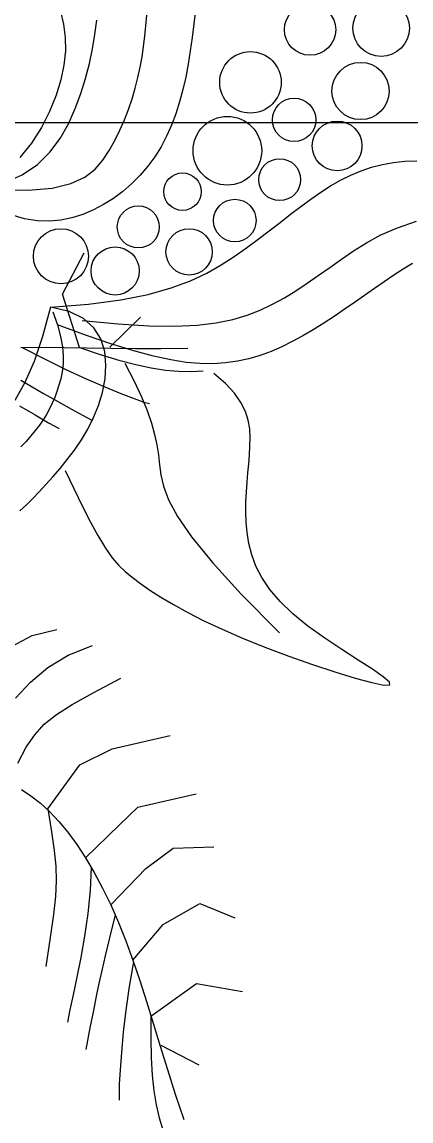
# Model space of a CAD drawing. Header units: millimetres. Extents: x -1030105 to 906887, y -616134 to 1220667.
# Drawn here: x -62799 to -62385, y 528733 to 529903 of the extents above; entities that cross this region are included whole.
import ezdxf
from ezdxf.enums import TextEntityAlignment as Align

# ---------------------------------------------------------------- set-up
doc = ezdxf.new("R2010")
doc.units = ezdxf.units.MM
doc.header["$MEASUREMENT"] = 0
doc.linetypes.add('CENTER', pattern=[2, 1.25, -0.25, 0.25, -0.25])
doc.linetypes.add('DASH', pattern=[0.35, 0.25, -0.1])
doc.layers.add('A-Furniture', color=143, linetype='Continuous')
doc.layers.add('A-Tree', color=98, linetype='Continuous')
doc.styles.add('Arial_Bold', font='arialbd.ttf')

# ---------------------------------------------------------------- blocks, each defined once
blk = doc.blocks.new('FUR')
at = {"layer": 'A-Furniture', "color": 8, "linetype": 'DASH', "ltscale": 50}
blk.add_open_spline([(-56447, -6097), (-55194.8, -4879.4), (-50278.9, -2284.6), (-42421.5, -5454.8), (-32732.5, -11254), (-23302, -9202), (-18024, -504.5), (-16595.5, 8921.5), (-19600.3, 15918.3), (-21321.2, 18705.6), (-21789.7, 19345)], degree=3, knots=[32574.726206, 32574.726206, 32574.726206, 32574.726206, 37697.741245, 48060.131859, 55585.251958, 69452.989742, 76151.422264, 84447.837047, 94470.773244, 98031.734889, 98031.734889, 98031.734889, 98031.734889], dxfattribs=at)
blk = doc.blocks.new('CAY8')
at = {"color": 0, "linetype": 'ByBlock'}
for p, q in [((-124.05, -147.43), (-122.05, -168.01)), ((-118.77, -151.05), (-112.15, -162.75)), ((-141.51, -167.56), (-139.84, -157.59)), ((-112.15, -162.75), (-104.03, -172.19)), ((-90.03, -166.55), (-100.48, -159.89)), ((-141.96, -176.54), (-141.51, -167.56)), ((-122.05, -168.01), (-118.71, -184.01)), ((-78.79, -172.04), (-90.03, -166.55)), ((-268.04, -178.49), (-272.92, -189.72)), ((-251.87, -180.39), (-264.82, -174.98)), ((-250.54, -177.48), (-254.24, -185.69)), ((-228.36, -175.91), (-234.48, -191.7)), ((-228.49, -174.89), (-226.72, -189.2)), ((-141.32, -184.72), (-141.96, -176.54)), ((-104.03, -172.19), (-94.76, -179.68)), ((-67.23, -176.37), (-78.79, -172.04)), ((-55.87, -179.55), (-67.23, -176.37)), ((0.78, -176.02), (-7.51, -179.08)), ((-291.38, -185.66), (-295.4, -182.59)), ((-287.39, -188.5), (-291.38, -185.66)), ((-254.24, -185.69), (-257.78, -193.83)), ((-236.87, -185), (-251.87, -180.39)), ((-219.44, -188.82), (-236.87, -185)), ((-139.72, -192.33), (-141.32, -184.72)), ((-118.71, -184.01), (-114.23, -196.11)), ((-94.76, -179.68), (-84.67, -185.51)), ((-84.67, -185.51), (-74.08, -189.99)), ((-45.08, -181.58), (-55.87, -179.55)), ((-34.91, -182.5), (-45.08, -181.58)), ((-25.3, -182.37), (-34.91, -182.5)), ((-16.19, -181.21), (-25.3, -182.37)), ((-7.51, -179.08), (-16.19, -181.21)), ((-430.36, -191.92), (-421.83, -204.55)), ((-338.67, -186.86), (-334.12, -190.74)), ((-334.12, -190.74), (-329.35, -194.59)), ((-283.44, -191.09), (-287.39, -188.5)), ((-279.52, -193.41), (-283.44, -191.09)), ((-275.61, -195.49), (-279.52, -193.41)), ((-272.92, -189.72), (-277.1, -199.34)), ((-234.48, -191.7), (-239.93, -207.02)), ((-226.72, -189.2), (-225.14, -204.06)), ((-199.22, -191.82), (-219.44, -188.82)), ((-200.5, -204.77), (-199.22, -191.82)), ((-199.22, -191.82), (-194.2, -217.26)), ((-137.29, -199.55), (-139.72, -192.33)), ((-74.08, -189.99), (-63.34, -193.42)), ((-63.34, -193.42), (-52.72, -196.06)), ((-465.24, -198.15), (-453.21, -207.07)), ((-329.35, -194.59), (-324.32, -198.45)), ((-324.32, -198.45), (-318.97, -202.38)), ((-277.1, -199.34), (-280.29, -207.09)), ((-271.69, -197.34), (-275.61, -195.49)), ((-267.73, -198.96), (-271.69, -197.34)), ((-263.71, -200.38), (-267.73, -198.96)), ((-259.6, -201.6), (-263.71, -200.38)), ((-257.78, -193.83), (-261.61, -202.9)), ((-218.08, -200.92), (-224.87, -202.94)), ((-224.12, -214.49), (-189.42, -198.92)), ((-210.53, -197.95), (-218.08, -200.92)), ((-215.39, -218.27), (-210.53, -197.95)), ((-202.14, -193.89), (-210.53, -197.95)), ((-189.42, -198.92), (-159.99, -210.5)), ((-134.14, -206.56), (-137.29, -199.55)), ((-114.23, -196.11), (-108.81, -205.01)), ((-52.72, -196.06), (-42.26, -198.04)), ((-42.26, -198.04), (-31.98, -199.47)), ((-31.98, -199.47), (-21.86, -200.42)), ((-21.86, -200.42), (-11.91, -201)), ((-11.91, -201), (-2.11, -201.3)), ((-508.81, -204.6), (-497.48, -209.17)), ((-453.21, -207.07), (-442.17, -217.61)), ((-421.83, -204.55), (-415.73, -220.65)), ((-318.97, -202.38), (-313.25, -206.43)), ((-313.25, -206.43), (-307.12, -210.62)), ((-261.61, -202.9), (-266.18, -213.89)), ((-255.38, -202.65), (-259.6, -201.6)), ((-251.03, -203.54), (-255.38, -202.65)), ((-246.51, -204.25), (-251.03, -203.54)), ((-241.73, -204.68), (-246.51, -204.25)), ((-239.93, -207.02), (-244.69, -221.44)), ((-236.6, -204.69), (-241.73, -204.68)), ((-231.01, -204.16), (-236.6, -204.69)), ((-224.87, -202.94), (-231.01, -204.16)), ((-225.14, -204.06), (-223.62, -219.5)), ((-204.11, -214.98), (-200.5, -204.77)), ((-130.34, -213.35), (-134.14, -206.56)), ((-108.81, -205.01), (-102.66, -211.43)), ((-529.92, -216.05), (-534.14, -222.93)), ((-526.41, -209.14), (-529.92, -216.05)), ((-497.48, -209.17), (-488.38, -213.89)), ((-488.38, -213.89), (-480.59, -219.55)), ((-308.13, -214.23), (-325.34, -225.1)), ((-307.12, -210.62), (-300.56, -214.84)), ((-300.56, -214.84), (-293.6, -218.96)), ((-266.18, -213.89), (-271.93, -227.82)), ((-224.12, -214.49), (-227.24, -229.03)), ((-209.63, -222.71), (-204.11, -214.98)), ((-205.62, -214.23), (-205.26, -238.68)), ((-125.95, -219.86), (-130.34, -213.35)), ((-102.66, -211.43), (-95.98, -216.04)), ((-95.98, -216.04), (-88.97, -219.56)), ((-534.14, -222.93), (-539.11, -229.81)), ((-480.59, -219.55), (-473.16, -226.95)), ((-442.17, -217.61), (-432.32, -230.41)), ((-293.6, -218.96), (-286.22, -222.86)), ((-286.22, -222.86), (-278.42, -226.38)), ((-244.69, -221.44), (-248.7, -234.57)), ((-223.62, -219.5), (-222.08, -235.55)), ((-219.26, -236.02), (-215.39, -218.27)), ((-216.7, -228.23), (-209.63, -222.71)), ((-194.2, -217.26), (-188.78, -238.71)), ((-121, -226.06), (-125.95, -219.86)), ((-88.97, -219.56), (-81.8, -222.57)), ((-81.8, -222.57), (-74.54, -225.19)), ((-537.29, -228.34), (-552.66, -232.65)), ((-539.11, -229.81), (-544.93, -236.73)), ((-537.29, -228.34), (-505.18, -246.6)), ((-473.16, -226.95), (-465.16, -236.9)), ((-432.32, -230.41), (-423.88, -246.08)), ((-325.34, -225.1), (-338.91, -233.97)), ((-278.42, -226.38), (-270.22, -229.41)), ((-270.22, -229.41), (-261.62, -231.81)), ((-227.24, -229.03), (-229.61, -242.08)), ((-224.92, -231.8), (-216.7, -228.23)), ((-115.55, -231.9), (-121, -226.06)), ((-74.54, -225.19), (-67.21, -227.45)), ((-67.21, -227.45), (-59.84, -229.37)), ((-59.84, -229.37), (-52.45, -230.96)), ((-52.45, -230.96), (-45.08, -232.24)), ((-575.41, -238.1), (-585.27, -239.49)), ((-564.96, -235.86), (-575.41, -238.1)), ((-552.66, -232.65), (-564.96, -235.86)), ((-544.93, -236.73), (-551.63, -243.69)), ((-465.16, -236.9), (-455.67, -250.19)), ((-338.91, -233.97), (-349.38, -241.24)), ((-261.62, -231.81), (-252.61, -233.43)), ((-252.61, -233.43), (-243.26, -234.14)), ((-248.7, -234.57), (-251.92, -246)), ((-243.26, -234.14), (-233.9, -233.68)), ((-233.9, -233.68), (-224.92, -231.8)), ((-222.2, -251.51), (-219.26, -236.02)), ((-222.08, -235.55), (-220.39, -252.23)), ((-221.46, -235), (-198.9, -253.35)), ((-109.66, -237.33), (-115.55, -231.9)), ((-103.36, -242.3), (-109.66, -237.33)), ((-45.08, -232.24), (-37.76, -233.24)), ((-37.76, -233.24), (-30.51, -233.97)), ((-30.51, -233.97), (-23.34, -234.45)), ((-23.34, -234.45), (-16.25, -234.71)), ((-16.25, -234.71), (-9.19, -234.78)), ((-9.19, -234.78), (-2.14, -234.7)), ((-2.14, -234.7), (4.93, -234.49)), ((-623.81, -239.83), (-643.8, -239.08)), ((-608.23, -240.22), (-623.81, -239.83)), ((-595.8, -240.15), (-608.23, -240.22)), ((-585.27, -239.49), (-595.8, -240.15)), ((-551.63, -243.69), (-559.18, -250.67)), ((-349.38, -241.24), (-357.32, -247.31)), ((-229.61, -242.08), (-231.29, -253.82)), ((-205.26, -238.68), (-204.18, -259.53)), ((-188.78, -238.71), (-183.01, -256.67)), ((-96.71, -246.77), (-103.36, -242.3)), ((-559.18, -250.67), (-567.56, -257.64)), ((-505.18, -246.6), (-492, -267.18)), ((-455.67, -250.19), (-443.75, -267.61)), ((-363.28, -252.57), (-367.82, -257.44)), ((-357.32, -247.31), (-363.28, -252.57)), ((-251.92, -246), (-254.33, -255.32)), ((-231.25, -246.24), (-242.55, -253.85)), ((-224.26, -265.05), (-222.2, -251.51)), ((-220.39, -252.23), (-218.46, -269.58)), ((-89.75, -250.7), (-96.71, -246.77)), ((-82.51, -254.12), (-89.75, -250.7)), ((-671.17, -258.63), (-679.52, -257.99)), ((-660.73, -259.64), (-671.17, -258.63)), ((-648.54, -260.81), (-660.73, -259.64)), ((-634.94, -261.94), (-648.54, -260.81)), ((-567.56, -257.64), (-576.73, -264.56)), ((-567.56, -257.64), (-543, -277.63)), ((-367.82, -257.44), (-371.5, -262.31)), ((-252.55, -260.01), (-261.46, -264.91)), ((-254.33, -255.32), (-255.88, -262.12)), ((-242.55, -253.85), (-252.55, -260.01)), ((-231.29, -253.82), (-232.29, -264.45)), ((-204.18, -259.53), (-202.43, -277.21)), ((-183.01, -256.67), (-176.96, -271.65)), ((-74.99, -257.04), (-82.51, -254.12)), ((-67.21, -259.51), (-74.99, -257.04)), ((-59.18, -261.55), (-67.21, -259.51)), ((-620.28, -262.83), (-634.94, -261.94)), ((-604.9, -263.27), (-620.28, -262.83)), ((-589.13, -263.05), (-604.9, -263.27)), ((-573.32, -261.99), (-589.13, -263.05)), ((-576.73, -264.56), (-586.63, -271.4)), ((-492, -267.18), (-478.51, -305.29)), ((-374.87, -267.58), (-378.39, -273.6)), ((-371.5, -262.31), (-374.87, -267.58)), ((-261.46, -264.91), (-269.49, -268.75)), ((-255.88, -262.12), (-256.53, -265.99)), ((-232.29, -264.45), (-232.67, -274.17)), ((-225.5, -276.93), (-224.26, -265.05)), ((-50.91, -263.2), (-59.18, -261.55)), ((-42.42, -264.49), (-50.91, -263.2)), ((-33.71, -265.45), (-42.42, -264.49)), ((-24.81, -266.11), (-33.71, -265.45)), ((-15.74, -266.52), (-24.81, -266.11)), ((-6.55, -266.75), (-15.74, -266.52)), ((2.73, -266.85), (-6.55, -266.75)), ((12.06, -266.87), (2.73, -266.85)), ((-681.64, -273.52), (-696.66, -272.35)), ((-669.77, -274.46), (-681.64, -273.52)), ((-659.96, -275.31), (-669.77, -274.46)), ((-651.13, -276.16), (-659.96, -275.31)), ((-586.63, -271.4), (-597.24, -278.13)), ((-378.39, -273.6), (-382.14, -280.52)), ((-283.73, -274.04), (-290.36, -275.88)), ((-276.85, -271.73), (-283.73, -274.04)), ((-269.49, -268.75), (-276.85, -271.73)), ((-232.67, -274.17), (-232.45, -283.15)), ((-218.46, -269.58), (-216.18, -287.63)), ((-176.96, -271.65), (-170.67, -284.15)), ((-642.17, -277.14), (-651.13, -276.16)), ((-632.01, -278.34), (-642.17, -277.14)), ((-619.55, -279.9), (-632.01, -278.34)), ((-603.71, -281.9), (-619.55, -279.9)), ((-597.24, -278.13), (-608.51, -284.71)), ((-597.24, -278.13), (-570.05, -299.05)), ((-543, -277.63), (-529.39, -289.03)), ((-382.14, -280.52), (-386.07, -288.44)), ((-311.16, -281.62), (-319.87, -286.05)), ((-303.69, -279.08), (-311.16, -281.62)), ((-296.92, -277.45), (-303.69, -279.08)), ((-290.36, -275.88), (-296.92, -277.45)), ((-232.45, -283.15), (-231.68, -291.6)), ((-225.97, -287.46), (-225.5, -276.93)), ((-202.43, -277.21), (-200.05, -292.16)), ((-608.51, -284.71), (-620.41, -291.11)), ((-529.39, -289.03), (-515.91, -327.14)), ((-386.07, -288.44), (-390.15, -297.46)), ((-319.87, -286.05), (-330.36, -293.36)), ((-225.74, -296.96), (-225.97, -287.46)), ((-170.67, -284.15), (-164.19, -294.68)), ((-717.37, -297.59), (-724.32, -298.22)), ((-707.77, -297), (-717.37, -297.59)), ((-695.9, -296.54), (-707.77, -297)), ((-682.17, -296.29), (-695.9, -296.54)), ((-666.99, -296.35), (-682.17, -296.29)), ((-650.74, -296.81), (-666.99, -296.35)), ((-633.82, -297.75), (-650.74, -296.81)), ((-632.89, -297.31), (-645.96, -303.41)), ((-620.41, -291.11), (-632.89, -297.31)), ((-632.89, -297.31), (-606.49, -314.88)), ((-390.15, -297.46), (-394.37, -307.68)), ((-330.36, -293.36), (-343.17, -304.53)), ((-231.68, -291.6), (-230.39, -299.7)), ((-224.84, -305.73), (-225.74, -296.96)), ((-200.05, -292.16), (-197.09, -304.82)), ((-164.19, -294.68), (-157.59, -303.75)), ((-724.32, -298.22), (-728.2, -298.8)), ((-645.96, -303.41), (-659.6, -309.51)), ((-570.05, -299.05), (-554.22, -315.94)), ((-343.17, -304.53), (-358.86, -320.56)), ((-197.09, -304.82), (-193.57, -315.63)), ((-157.59, -303.75), (-150.9, -311.87)), ((-659.6, -309.51), (-673.82, -315.72)), ((-394.37, -307.68), (-398.67, -319.2)), ((-237.19, -315.66), (-231.25, -307.06)), ((-223.35, -314.03), (-224.84, -305.73)), ((-150.9, -311.87), (-144.19, -319.45)), ((-708.83, -319.04), (-719.25, -321.37)), ((-697.14, -317), (-708.83, -319.04)), ((-684, -315.23), (-697.14, -317)), ((-673.82, -315.72), (-688.6, -322.15)), ((-669.21, -313.71), (-684, -315.23)), ((-669.21, -313.71), (-643.67, -341.9)), ((-606.49, -314.88), (-589.61, -338.1)), ((-554.22, -315.94), (-550.34, -343.28)), ((-398.67, -319.2), (-403.04, -332.12)), ((-243.01, -322.39), (-237.19, -315.66)), ((-221.29, -321.95), (-223.35, -314.03)), ((-193.57, -315.63), (-189.55, -325.03)), ((-144.19, -319.45), (-137.51, -326.65)), ((-737.08, -327), (-744.88, -330.34)), ((-728.61, -324.01), (-737.08, -327)), ((-719.25, -321.37), (-728.61, -324.01)), ((-688.6, -322.15), (-703.95, -328.91)), ((-687.89, -322.57), (-698.37, -349.7)), ((-358.86, -320.56), (-377.97, -342.41)), ((-254.44, -331.21), (-248.75, -327.49)), ((-248.75, -327.49), (-243.01, -322.39)), ((-218.71, -329.54), (-221.29, -321.95)), ((-189.55, -325.03), (-185.07, -333.47)), ((-137.51, -326.65), (-130.9, -333.53)), ((-703.95, -328.91), (-719.85, -336.11)), ((-403.04, -332.12), (-407.44, -346.55)), ((-265.83, -335.42), (-260.12, -333.77)), ((-260.12, -333.77), (-254.44, -331.21)), ((-215.64, -336.84), (-218.71, -329.54)), ((-185.07, -333.47), (-180.16, -341.33)), ((-130.9, -333.53), (-124.44, -340.14)), ((-719.85, -336.11), (-736.31, -343.85)), ((-643.67, -341.9), (-645.6, -373.46)), ((-589.61, -338.1), (-596.6, -362.7)), ((-377.97, -342.41), (-401.03, -371.09)), ((-343.23, -343.59), (-336.03, -341.57)), ((-336.03, -341.57), (-328.96, -340.14)), ((-328.96, -340.14), (-322.02, -339.13)), ((-322.02, -339.13), (-315.24, -338.44)), ((-315.24, -338.44), (-308.59, -338)), ((-308.59, -338), (-302.09, -337.74)), ((-302.09, -337.74), (-295.73, -337.58)), ((-295.73, -337.58), (-289.5, -337.44)), ((-289.5, -337.44), (-283.4, -337.25)), ((-283.4, -337.25), (-277.43, -336.94)), ((-277.43, -336.94), (-271.58, -336.4)), ((-271.58, -336.4), (-265.83, -335.42)), ((-212.11, -343.91), (-215.64, -336.84)), ((-180.16, -341.33), (-174.88, -348.79)), ((-124.44, -340.14), (-118.16, -346.56)), ((-407.44, -346.55), (-411.81, -362.42)), ((-365.22, -355.06), (-357.85, -350.15)), ((-357.85, -350.15), (-350.51, -346.39)), ((-350.51, -346.39), (-343.23, -343.59)), ((-208.18, -350.78), (-212.11, -343.91)), ((-174.88, -348.79), (-169.26, -355.97)), ((-118.16, -346.56), (-112.12, -352.83)), ((-372.58, -361.3), (-365.22, -355.06)), ((-203.87, -357.52), (-208.18, -350.78)), ((-199.22, -364.15), (-203.87, -357.52)), ((-169.26, -355.97), (-163.38, -362.99)), ((-112.12, -352.83), (-106.38, -359.03)), ((-411.81, -362.42), (-416.01, -379.07)), ((-379.9, -369.07), (-372.58, -361.3)), ((-194.27, -370.73), (-199.22, -364.15)), ((-163.38, -362.99), (-157.27, -369.96)), ((-106.38, -359.03), (-100.98, -365.22)), ((-387.15, -378.56), (-379.9, -369.07)), ((-189.09, -377.25), (-194.27, -370.73)), ((-157.27, -369.96), (-150.98, -377.03)), ((-100.98, -365.22), (-95.98, -371.45)), ((-95.98, -371.45), (-91.39, -377.77)), ((-416.01, -379.07), (-419.86, -395.68)), ((-394.28, -389.77), (-387.15, -378.56)), ((-183.73, -383.71), (-189.09, -377.25)), ((-150.98, -377.03), (-144.57, -384.3)), ((-91.39, -377.77), (-87.25, -384.22)), ((-178.26, -390.1), (-183.73, -383.71)), ((-144.57, -384.3), (-138.09, -391.9)), ((-87.25, -384.22), (-83.56, -390.83)), ((-401.15, -402.03), (-394.28, -389.77)), ((-172.74, -396.41), (-178.26, -390.1)), ((-138.09, -391.9), (-131.59, -400.01)), ((-83.56, -390.83), (-80.35, -397.64)), ((-419.86, -395.68), (-423.19, -411.44)), ((-407.59, -414.47), (-401.15, -402.03)), ((-167.23, -402.64), (-172.74, -396.41)), ((-131.59, -400.01), (-125.2, -409.08)), ((-80.35, -397.64), (-77.63, -404.69)), ((-161.8, -408.79), (-167.23, -402.64)), ((-156.51, -414.84), (-161.8, -408.79)), ((-125.2, -409.08), (-119.06, -419.61)), ((-77.63, -404.69), (-75.42, -412.01)), ((-423.19, -411.44), (-425.81, -425.52)), ((-413.45, -426.24), (-407.59, -414.47)), ((-151.41, -420.8), (-156.51, -414.84)), ((-75.42, -412.01), (-73.75, -419.64)), ((-146.54, -426.71), (-151.41, -420.8)), ((-119.06, -419.61), (-113.29, -432.11)), ((-73.75, -419.64), (-72.62, -427.62)), ((-425.81, -425.52), (-427.56, -437.11)), ((-418.55, -436.49), (-413.45, -426.24)), ((-141.96, -432.62), (-146.54, -426.71)), ((-427.56, -437.11), (-428.26, -445.38)), ((-422.74, -444.36), (-418.55, -436.49)), ((-428.26, -445.38), (-427.73, -449.52)), ((-425.85, -448.99), (-422.74, -444.36)), ((-427.73, -449.52), (-425.85, -448.99))]:
    blk.add_line(p, q, dxfattribs=at)
for centre, radius in [((-163.98, -195.02), 18.67), ((-169.77, -232.71), 16.32), ((-138.32, -244.93), 14.26), ((-111.18, -272.05), 12.72), ((-151.24, -281.09), 15.71), ((-80.17, -299.16), 23.28), ((-32.36, -309.5), 20.86), ((-126.69, -309.5), 14.44), ((-95.68, -336.61), 14.2), ((-54.33, -341.78), 14.72), ((7.7, -345.65), 17.38), ((-68.54, -372.77), 16.84), ((-29.77, -384.39), 19.41), ((14.16, -393.43), 19.2)]:
    blk.add_circle(centre, radius, dxfattribs=at)
blk = doc.blocks.new('CÂY')
at = {"layer": 'A-Tree', "color": 8, "ltscale": 10, "xscale": 1.569782766103744, "yscale": 1.569782766103744, "zscale": 1.569782766103744, "rotation": 83.53597112613356}
blk.add_blockref('CAY8', (26160.5, 20832.7), dxfattribs=at)
blk = doc.blocks.new('BỐ TRÍ LAY OUT')
at = {"layer": 'A-Furniture', "color": 3}
for name, p in [('CÂY', (4286.8, 4469.3)), ('FUR', (48783.7, 18654.7))]:
    blk.add_blockref(name, p, dxfattribs=at)
blk = doc.blocks.new('*U1486')
at = {"color": 8, "linetype": 'CENTER', "ltscale": 500}
blk.add_line((-6392.643, 7811.8176), (-6055.4829, 7811.8176), dxfattribs=at)
at = {"style": 'Arial_Bold'}
blk.add_attdef('TRUC', text='', height=2.5, dxfattribs=at).set_placement((-6401.9478, 7811.8176), align=Align.MIDDLE_CENTER)
blk = doc.blocks.new('TRỤC')
at = {"color": 0, "xscale": 199.9999999999901, "yscale": 199.9999999999901, "zscale": 199.9999999999901}
blk.add_blockref('*U1486', (1270336.3, -1537162), dxfattribs=at)
blk = doc.blocks.new('KIẾN TRÚC')
h = blk.add_hatch(color=9)
h.dxf.hatch_style = 1
edge = h.paths.add_edge_path(flags=16)
edge.add_line((62282, 27412), (55232.8, 27412))
edge.add_arc((32545.5, 30716.7), 22926.7, 284.53695, 351.71258, ccw=False)
edge.add_line((38300.2, 8523.9), (13217.5, 8523.9))
edge.add_arc((23753.1, 24110.8), 18813.6, 227.76772, 235.9443, ccw=False)
edge.add_arc((7788.8, 12733.4), 4187, 236.059, 322.4361, ccw=False)
edge.add_arc((13873.6, 18503.3), 12505.3, 190.83274, 227.66057, ccw=False)
edge.add_arc((25477.5, 20792.2), 24332.7, 180.68322, 190.99113, ccw=False)
edge.add_arc((3282.9, 20557.2), 2137.1, 101.0808, 181.4794, ccw=False)
edge.add_line((2872.2, 22654.5), (4986.1, 23013.1))
edge.add_arc((28039.7, 24288.4), 23088.9, 153.20143, 183.1663, ccw=False)
edge.add_arc((10232.3, 40544.6), 6483.1, 182.84011, 244.39627, ccw=False)
edge.add_arc((-6425, 39970.9), 10185.3, 1.42081, 26.70696)
edge.add_arc((10590.6, 49414.3), 9292.7, 144.71332, 211.57549, ccw=False)
edge.add_arc((-12326.2, 64090.2), 17935.6, 328.73754, 356.18995)
edge.add_arc((16735.3, 62308.6), 11181, 84.12439, 176.97619, ccw=False)
edge.add_arc((20709, 99752.5), 26473.2, 263.86537, 288.48696)
edge.add_arc((35667.4, 54479.7), 21207.1, 73.35107, 108.03024, ccw=False)
edge.add_arc((44765.5, 84516.2), 10177.4, 252.72587, 285.71301)
edge.add_arc((49659, 68416), 6655.6, 49.49954, 108.73112, ccw=False)
edge.add_arc((48035, 66009.8), 9545.5, -2.32883, 51.46764, ccw=False)
edge.add_line((57572.7, 65622), (49483.5, 65623.9))
edge.add_line((49483.5, 65623.9), (62282, 65623.9))
edge.add_line((62282, 65623.9), (62282, 27412))
h.paths.add_polyline_path([(0, 77895.5), (64428.5, 77895.5), (64428.5, -0.6), (-1.8, 0.6)])
at = {"color": 3}
blk.add_blockref('TRỤC', (5188.8, 8718.3), dxfattribs=at)

msp = doc.modelspace()

# ---------------------------------------------------------------- block references
at = {"color": 3}
for name, p in [('KIẾN TRÚC', (-106778.5, 495876.5)), ('BỐ TRÍ LAY OUT', (-93480.293, 504642.113))]:
    msp.add_blockref(name, p, dxfattribs=at)

doc.saveas('drawing.dxf')
